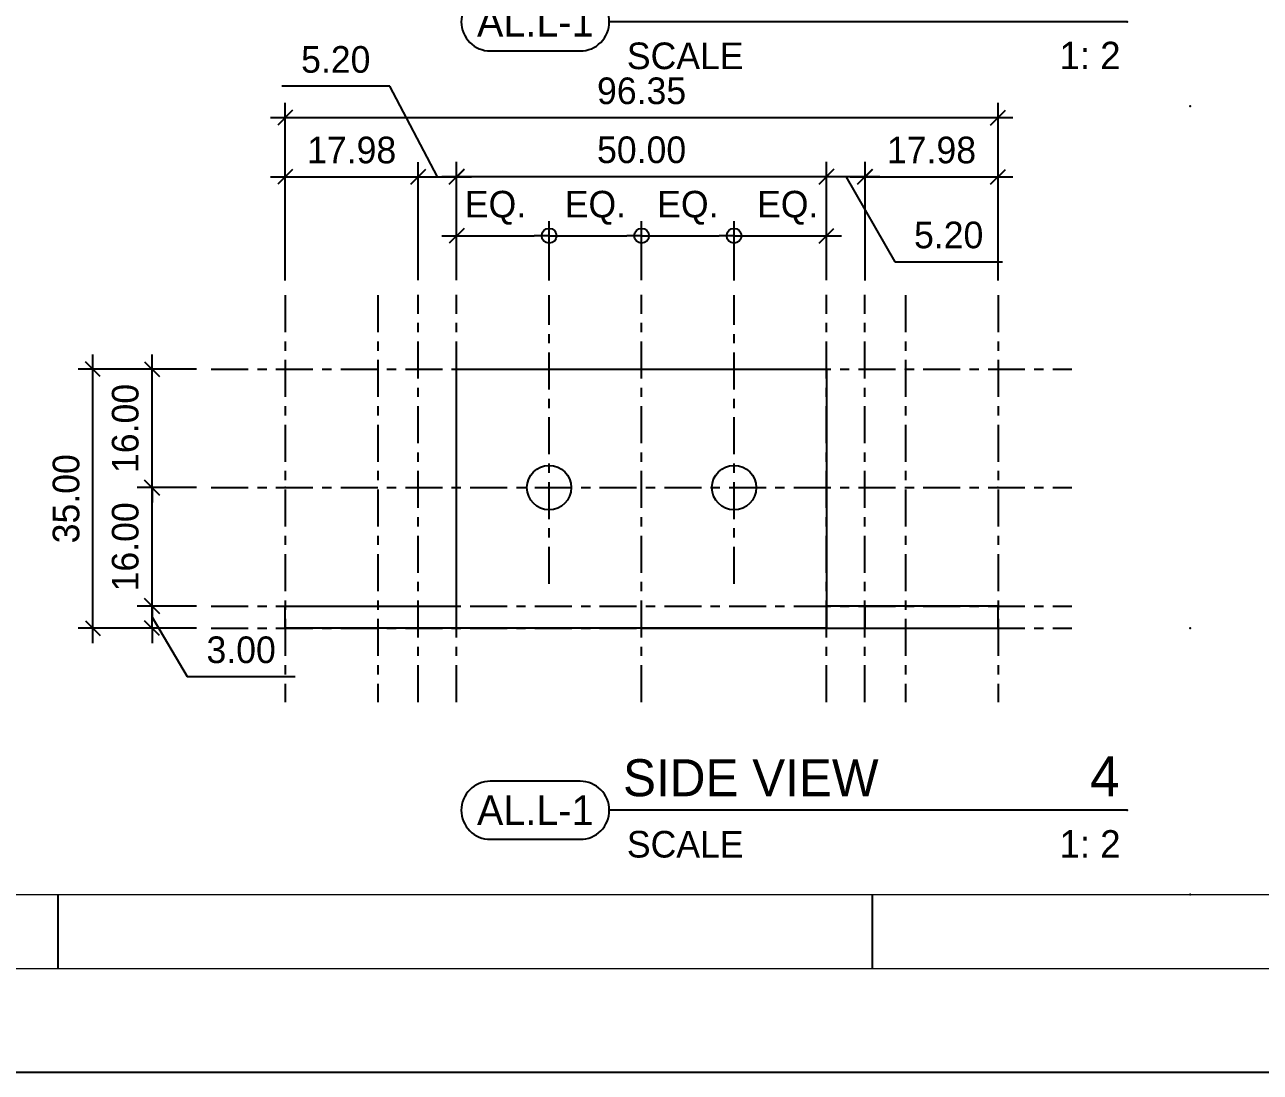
# Model space of a CAD drawing. Header units: millimetres. Extents: x -244126 to 368105, y -173968 to 259060.
# Drawn here: x 4089.4 to 4256.4, y 2857.8 to 2999.3 of the extents above; entities that cross this region are included whole.
import ezdxf
from ezdxf.enums import TextEntityAlignment as Align

# ---------------------------------------------------------------- set-up
doc = ezdxf.new("R2010")
doc.units = ezdxf.units.MM
doc.header["$MEASUREMENT"] = 0
for name, pattern in [('ACAD_ISO04W100', [30, 24, -3, 0, -3]), ('BORDER2', [22.225, 6.35, -3.175, 6.35, -3.175, 0, -3.175]), ('CENTER', [2, 1.25, -0.25, 0.25, -0.25]), ('TA_GL_000.00010', [0.000275, 0.0001, -2.5e-05, 2.5e-05, -2.5e-05, 0.0001]), ('TA_GL_005.00', [13.75, 5, -1.25, 1.25, -1.25, 5])]:
    doc.linetypes.add(name, pattern=pattern)
for name, color, linetype in [('000 - D I M', 6, 'Continuous'), ('000 - GRID', 8, 'CENTER'), ('000 - SYMBOL CON', 1, 'Continuous'), ('000 - T E X T', 4, 'Continuous'), ('000 - TITLEBLOCK', 4, 'Continuous'), ('000 - WIPEOUT', 250, 'Continuous'), ('001 - ASCESSORIES', 1, 'Continuous'), ('002 - STRUCTURAL STEEL', 4, 'Continuous')]:
    doc.layers.add(name, color=color, linetype=linetype)
doc.styles.add('Cetury Gothic', font='GOTHIC.TTF')
doc.styles.add('CORDIA', font='cordia.shx')
doc.styles.add('MtXpl_BrowalliaUPC', font='BrowalliaUPC.ttf')
doc.styles.add('TA', font='Cordia New.ttf', dxfattribs={"height": 4.5})
doc.dimstyles.new('DIM C-C', dxfattribs={"dimtxt": 0.18, "dimasz": 0.1, "dimexe": 0.1, "dimexo": 0.1, "dimgap": 0.09, "dimtad": 1, "dimtoh": 1, "dimzin": 0, "dimdsep": 46, "dimtxsty": 'CORDIA', "dimblk": 'ORIGIN', "dimcen": 0.1, "dimdle": 0.1, "dimclrd": 40, "dimclre": 140, "dimclrt": 3, "dimadec": 0, "dimazin": 0, "dimtfac": 1, "dimtix": 1, "dimtmove": 2, "dimatfit": 3, "dimfxl": 1, "dimtolj": 1, "dimtzin": 0, "dimarcsym": 0})
doc.dimstyles.new('DIM C-E', dxfattribs={"dimscale": 2, "dimtxt": 0.18, "dimasz": 0.1, "dimexe": 0.1, "dimexo": 0.1, "dimgap": 0.09, "dimtad": 1, "dimtoh": 1, "dimzin": 0, "dimdsep": 46, "dimtxsty": 'CORDIA', "dimblk1": 'ORIGIN', "dimblk2": 'OBLIQUE', "dimsah": 1, "dimcen": 0.1, "dimdle": 0.1, "dimclrd": 40, "dimclre": 140, "dimclrt": 3, "dimadec": 0, "dimazin": 0, "dimtfac": 1, "dimtix": 1, "dimtmove": 2, "dimatfit": 3, "dimfxl": 1, "dimtolj": 1, "dimtzin": 0, "dimarcsym": 0})
doc.dimstyles.new('DIM E-C', dxfattribs={"dimscale": 2, "dimtxt": 0.18, "dimasz": 0.1, "dimexe": 0.1, "dimexo": 0.1, "dimgap": 0.09, "dimtad": 1, "dimtoh": 1, "dimzin": 0, "dimdsep": 46, "dimtxsty": 'CORDIA', "dimblk1": 'OBLIQUE', "dimblk2": 'ORIGIN', "dimsah": 1, "dimcen": 0.1, "dimdle": 0.1, "dimclrd": 40, "dimclre": 140, "dimclrt": 3, "dimadec": 0, "dimazin": 0, "dimtfac": 1, "dimtix": 1, "dimtmove": 2, "dimatfit": 3, "dimfxl": 1, "dimtolj": 1, "dimtzin": 0, "dimarcsym": 0})
doc.dimstyles.new('DIM E-E', dxfattribs={"dimscale": 2, "dimtxt": 0.18, "dimasz": 0.1, "dimexe": 0.1, "dimexo": 0.1, "dimgap": 0.09, "dimtad": 1, "dimtoh": 1, "dimzin": 0, "dimdsep": 46, "dimtxsty": 'CORDIA', "dimblk": 'OBLIQUE', "dimcen": 0.1, "dimdle": 0.1, "dimclrd": 40, "dimclre": 140, "dimclrt": 3, "dimadec": 0, "dimazin": 0, "dimtfac": 1, "dimtix": 1, "dimtmove": 2, "dimatfit": 3, "dimfxl": 1, "dimtolj": 1, "dimtzin": 0, "dimarcsym": 0})

# ---------------------------------------------------------------- blocks, each defined once
blk = doc.blocks.new('A$Cfd196da9')
at = {"color": 0, "linetype": 'ByBlock', "const_width": 0.1}
blk.add_lwpolyline([(-143.5, -98), (96.5, -98), (96.5, 99), (-143.5, 99)], close=True, dxfattribs=at)
blk = doc.blocks.new('*U1670')
at = {"layer": '000 - T E X T', "color": 3}
for p, q in [((162.37, 14), (162.37, 24)), ((272.45, 14), (272.45, 24))]:
    blk.add_line(p, q, dxfattribs=at)
at = {"layer": '000 - T E X T', "color": 3, "const_width": 0.2}
blk.add_lwpolyline([(10, 24), (490, 24)], dxfattribs=at)
at = {"layer": '000 - TITLEBLOCK', "color": 250}
blk.add_lwpolyline([(0, 0), (594, 0), (594, 420), (0, 420)], close=True, dxfattribs=at)
at = {"layer": '000 - T E X T', "color": 3, "xscale": 2, "yscale": 2, "zscale": 2}
blk.add_blockref('A$Cfd196da9', (297, 210), dxfattribs=at)
at = {"color": 4, "style": 'TA'}
blk.add_attdef('PAPER_SIZE', text='', height=2.5, dxfattribs=at).set_placement((568.6, 9.97), align=Align.MIDDLE_RIGHT)
blk.add_attdef('SCALE_SIZE', text='', height=2.5, dxfattribs=at).set_placement((573.51, 10.03), align=Align.MIDDLE_LEFT)
at = {"layer": '000 - T E X T', "color": 250, "style": 'TA'}
for tag, height, p in [('SUPERLINK', 2, (17.26, 415.77)), ('NAMEFILE', 2, (17.26, 411.76)), ('SC', 40, (3.36, 375.21))]:
    blk.add_attdef(tag, text='', height=height, dxfattribs=at).set_placement(p, align=Align.MIDDLE_LEFT)
at = {"layer": '000 - T E X T', "color": 4, "style": 'TA'}
for tag, height, p in [('NAME_JOB_1', 2, (523.67, 338.25)), ('NAME_JOB_2', 2, (523.67, 333.89)), ('NAME_PROJECT_1', 3, (493.81, 318.97)), ('NAME_PROJECT_2', 3, (493.81, 311.57)), ('NAME_PROJECT_3', 3, (493.81, 304.17)), ('CODE_VALUE_1', 1.9, (521.15, 289.12)), ('CODE_VALUE_2', 1.9, (521.15, 283.12)), ('PART_NAME_VALUE_1', 1.9, (521.15, 275.87)), ('PART_NAME_VALUE_2', 1.9, (521.15, 269.87)), ('PART_NAME_VALUE_3', 1.9, (521.15, 263.87)), ('MATTERIAL_VALUE_1', 3.6, (521.96, 256.9)), ('SPEC_VALUE', 3.6, (521.96, 248.68)), ('THICKNESS_VALUE', 3.6, (521.96, 240.53)), ('COATING_VALUE_1', 3.6, (521.96, 232.5)), ('COATING_VALUE_2', 3.6, (521.96, 224.47)), ('NAME_TITLE_1', 2.4, (494.51, 77.62)), ('NAME_TITLE_2', 2.4, (494.51, 70.96)), ('NAME_TITLE_3', 2.4, (494.51, 64.3)), ('DRAWING_NO1', 2.4, (494.61, 32.92)), ('DRAWING_NO2', 2.4, (494.61, 24.91))]:
    blk.add_attdef(tag, text='', height=height, dxfattribs=at).set_placement(p, align=Align.MIDDLE_LEFT)
for tag, p in [('NAME_DAFT', (553.41, 136.22)), ('NAME_CHECKED', (553.41, 122.6)), ('NAME_DESIGNER', (553.41, 109.21)), ('NAME_DESIGN_MGR', (553.41, 95.12))]:
    blk.add_attdef(tag, text='', height=3.6, dxfattribs=at).set_placement(p, align=Align.MIDDLE_CENTER)
for tag, p, height in [('REV', (553.53, 50.25), 3.75), ('NAME_REMARK', (55.29, 17.3), 4)]:
    blk.add_attdef(tag, p, '', height=height, dxfattribs=at)
at = {"layer": '000 - T E X T', "color": 4, "style": 'Cetury Gothic'}
for tag, p in [('SHEET_NO.', (561.58, 34)), ('TOTAL_SHEET_NO.', (560.97, 17.64))]:
    blk.add_attdef(tag, text='', height=3.6, dxfattribs=at).set_placement(p, align=Align.CENTER)
blk = doc.blocks.new('*U109')
at = {"color": 3}
blk.add_point((0, -96.35), dxfattribs=at)
at = {"layer": '000 - GRID', "color": 0, "linetype": 'ByBlock'}
blk.add_line((0, 10), (0, -106.35), dxfattribs=at)
at = {"layer": '000 - GRID', "color": 0}
blk.add_point((0, 0), dxfattribs=at)
at = {"style": 'TA', "flags": 1}
blk.add_attdef('LOCATION', (6, 6), '', height=4.5, dxfattribs=at)
blk = doc.blocks.new('_Oblique')
at = {"color": 0, "linetype": 'ByBlock', "lineweight": -2}
blk.add_line((-0.5, -0.5), (0.5, 0.5), dxfattribs=at)
blk = doc.blocks.new('*D2831')
at = {"layer": '000 - D I M', "color": 40, "lineweight": -2, "transparency": 16777216}
blk.add_line((4098.58, 2915.78), (4098.58, 2954.78), dxfattribs=at)
at = {"layer": '000 - D I M', "color": 140, "linetype": 'ACAD_ISO04W100', "lineweight": -2, "transparency": 16777216}
for p, q in [((4112.58, 2952.78), (4096.58, 2952.78)), ((4112.58, 2917.78), (4096.58, 2917.78))]:
    blk.add_line(p, q, dxfattribs=at)
at = {"layer": 'Defpoints', "color": 0, "transparency": 16777216}
for p in [(4098.58, 2952.78), (4114.58, 2952.78), (4114.58, 2917.78)]:
    blk.add_point(p, dxfattribs=at)
at = {"layer": '000 - D I M', "color": 40, "lineweight": -2, "transparency": 16777216, "xscale": 2, "yscale": 2, "zscale": 2}
for p, rotation in [((4098.58, 2952.78), 90), ((4098.58, 2917.78), 270)]:
    blk.add_blockref('_Oblique', p, dxfattribs=dict(at, rotation=rotation))
at = {"layer": '000 - D I M', "color": 3, "transparency": 16777216, "insert": (4094.98, 2935.28), "char_height": 3.6, "attachment_point": 5, "rotation": 90, "style": 'CORDIA'}
blk.add_mtext('\\A1;35.00', dxfattribs=at)
blk = doc.blocks.new('*U132')
at = {"color": 0}
blk.add_wipeout([(0, 17.98), (3, 17.98), (3, 0), (0, 0)], dxfattribs=at).dxf.layer = '000 - WIPEOUT'
at = {"layer": '002 - STRUCTURAL STEEL', "color": 0, "linetype": 'ByBlock'}
blk.add_lwpolyline([(0, 17.98), (3, 17.98), (3, 0), (0, 0)], close=True, dxfattribs=at)
blk = doc.blocks.new('*U133')
at = {"color": 0}
blk.add_wipeout([(0, 30.2), (3, 30.2), (3, 0), (0, 0)], dxfattribs=at).dxf.layer = '000 - WIPEOUT'
at = {"layer": '002 - STRUCTURAL STEEL', "color": 0, "linetype": 'ByBlock'}
blk.add_lwpolyline([(0, 30.2), (3, 30.2), (3, 0), (0, 0)], close=True, dxfattribs=at)
blk = doc.blocks.new('*U134')
at = {"color": 0}
blk.add_wipeout([(0, 17.98), (3, 17.98), (3, 0), (0, 0)], dxfattribs=at).dxf.layer = '000 - WIPEOUT'
at = {"layer": '002 - STRUCTURAL STEEL', "color": 0, "linetype": 'ByBlock'}
blk.add_lwpolyline([(0, 17.98), (3, 17.98), (3, 0), (0, 0)], close=True, dxfattribs=at)
blk = doc.blocks.new('*U135')
at = {"color": 0}
blk.add_wipeout([(0, 30.2), (3, 30.2), (3, 0), (0, 0)], dxfattribs=at).dxf.layer = '000 - WIPEOUT'
at = {"layer": '002 - STRUCTURAL STEEL', "color": 0, "linetype": 'ByBlock'}
blk.add_lwpolyline([(0, 30.2), (3, 30.2), (3, 0), (0, 0)], close=True, dxfattribs=at)
blk = doc.blocks.new('*D2832')
at = {"layer": '000 - D I M', "color": 40, "lineweight": -2, "transparency": 16777216}
for p, q in [((4106.58, 2920.78), (4106.58, 2922.78)), ((4106.58, 2917.78), (4106.58, 2920.78)), ((4106.58, 2917.78), (4106.58, 2920.78)), ((4106.58, 2919.28), (4111.34, 2911.25)), ((4106.58, 2917.78), (4106.58, 2915.78)), ((4111.34, 2911.25), (4125.91, 2911.25))]:
    blk.add_line(p, q, dxfattribs=at)
at = {"layer": '000 - D I M', "color": 140, "linetype": 'ACAD_ISO04W100', "lineweight": -2, "transparency": 16777216}
for p, q in [((4112.58, 2920.78), (4104.58, 2920.78)), ((4112.58, 2917.78), (4104.58, 2917.78))]:
    blk.add_line(p, q, dxfattribs=at)
at = {"layer": 'Defpoints', "color": 0, "transparency": 16777216}
for p in [(4106.58, 2920.78), (4114.58, 2920.78), (4114.58, 2917.78)]:
    blk.add_point(p, dxfattribs=at)
at = {"layer": '000 - D I M', "color": 40, "lineweight": -2, "transparency": 16777216, "xscale": 2, "yscale": 2, "zscale": 2}
for p, rotation in [((4106.58, 2920.78), 270), ((4106.58, 2917.78), 90)]:
    blk.add_blockref('_Oblique', p, dxfattribs=dict(at, rotation=rotation))
at = {"layer": '000 - D I M', "color": 3, "transparency": 16777216, "insert": (4118.63, 2914.85), "char_height": 3.6, "attachment_point": 5, "style": 'CORDIA'}
blk.add_mtext('\\A1;3.00', dxfattribs=at)
blk = doc.blocks.new('*D2833')
at = {"layer": '000 - D I M', "color": 40, "lineweight": -2, "transparency": 16777216}
for p, q in [((4106.58, 2936.78), (4106.58, 2938.78)), ((4106.58, 2920.78), (4106.58, 2936.78)), ((4106.58, 2920.78), (4106.58, 2918.78))]:
    blk.add_line(p, q, dxfattribs=at)
at = {"layer": '000 - D I M', "color": 140, "linetype": 'ACAD_ISO04W100', "lineweight": -2, "transparency": 16777216}
for p, q in [((4112.58, 2936.78), (4104.58, 2936.78)), ((4112.58, 2920.78), (4104.58, 2920.78))]:
    blk.add_line(p, q, dxfattribs=at)
at = {"layer": 'Defpoints', "color": 0, "transparency": 16777216}
for p in [(4106.58, 2936.78), (4114.58, 2936.78), (4114.58, 2920.78)]:
    blk.add_point(p, dxfattribs=at)
at = {"layer": '000 - D I M', "color": 40, "lineweight": -2, "transparency": 16777216, "xscale": 2, "yscale": 2, "zscale": 2}
for p, rotation in [((4106.58, 2936.78), 270), ((4106.58, 2920.78), 90)]:
    blk.add_blockref('_Oblique', p, dxfattribs=dict(at, rotation=rotation))
at = {"layer": '000 - D I M', "color": 3, "transparency": 16777216, "insert": (4102.98, 2928.78), "char_height": 3.6, "attachment_point": 5, "rotation": 90, "style": 'CORDIA'}
blk.add_mtext('\\A1;16.00', dxfattribs=at)
blk = doc.blocks.new('*D2834')
at = {"layer": '000 - D I M', "color": 40, "lineweight": -2, "transparency": 16777216}
for p, q in [((4106.58, 2952.78), (4106.58, 2954.78)), ((4106.58, 2936.78), (4106.58, 2952.78)), ((4106.58, 2936.78), (4106.58, 2934.78))]:
    blk.add_line(p, q, dxfattribs=at)
at = {"layer": '000 - D I M', "color": 140, "linetype": 'ACAD_ISO04W100', "lineweight": -2, "transparency": 16777216}
for p, q in [((4112.58, 2952.78), (4104.58, 2952.78)), ((4112.58, 2936.78), (4104.58, 2936.78))]:
    blk.add_line(p, q, dxfattribs=at)
at = {"layer": 'Defpoints', "color": 0, "transparency": 16777216}
for p in [(4106.58, 2952.78), (4114.58, 2952.78), (4114.58, 2936.78)]:
    blk.add_point(p, dxfattribs=at)
at = {"layer": '000 - D I M', "color": 40, "lineweight": -2, "transparency": 16777216, "xscale": 2, "yscale": 2, "zscale": 2}
for p, rotation in [((4106.58, 2952.78), 270), ((4106.58, 2936.78), 90)]:
    blk.add_blockref('_Oblique', p, dxfattribs=dict(at, rotation=rotation))
at = {"layer": '000 - D I M', "color": 3, "transparency": 16777216, "insert": (4102.98, 2944.78), "char_height": 3.6, "attachment_point": 5, "rotation": 90, "style": 'CORDIA'}
blk.add_mtext('\\A1;16.00', dxfattribs=at)
blk = doc.blocks.new('*U118')
at = {"color": 0}
blk.add_wipeout([(0, 50), (35, 50), (35, 0), (0, 0)], dxfattribs=at).dxf.layer = '000 - WIPEOUT'
at = {"layer": '002 - STRUCTURAL STEEL', "color": 0, "linetype": 'ByBlock'}
blk.add_lwpolyline([(0, 50), (35, 50), (35, 0), (0, 0)], close=True, dxfattribs=at)
blk = doc.blocks.new('*U114')
at = {"color": 3}
blk.add_point((0, -19), dxfattribs=at)
at = {"layer": '000 - GRID', "color": 0, "linetype": 'ByBlock'}
blk.add_line((0, 10), (0, -29), dxfattribs=at)
at = {"layer": '000 - GRID', "color": 0}
blk.add_point((0, 0), dxfattribs=at)
at = {"style": 'TA', "flags": 1}
blk.add_attdef('LOCATION', (6, 6), '', height=4.5, dxfattribs=at)
blk = doc.blocks.new('_Origin')
at = {"color": 0, "linetype": 'ByBlock', "lineweight": -2}
blk.add_line((0, 0), (-1, 0), dxfattribs=at)
blk.add_circle((0, 0), 0.5, dxfattribs=at)
blk = doc.blocks.new('*D2802')
at = {"layer": '000 - D I M', "color": 140, "linetype": 'ACAD_ISO04W100', "lineweight": -2, "transparency": 16777216}
for p, q in [((4147.76, 2964.81), (4147.76, 2972.81)), ((4160.26, 2964.78), (4160.26, 2972.81))]:
    blk.add_line(p, q, dxfattribs=at)
at = {"layer": '000 - D I M', "color": 40, "lineweight": -2, "transparency": 16777216}
blk.add_line((4145.76, 2970.81), (4158.26, 2970.81), dxfattribs=at)
at = {"layer": 'Defpoints', "color": 0, "transparency": 16777216}
for p in [(4160.26, 2970.81), (4147.76, 2962.81), (4160.26, 2962.78)]:
    blk.add_point(p, dxfattribs=at)
at = {"layer": '000 - D I M', "color": 40, "lineweight": -2, "transparency": 16777216, "xscale": 2, "yscale": 2, "zscale": 2, "rotation": 180}
blk.add_blockref('_Oblique', (4147.76, 2970.81), dxfattribs=at)
at = {"layer": '000 - D I M', "color": 40, "lineweight": -2, "transparency": 16777216, "xscale": 2, "yscale": 2, "zscale": 2}
blk.add_blockref('_Origin', (4160.26, 2970.81), dxfattribs=at)
at = {"layer": '000 - D I M', "color": 3, "transparency": 16777216, "insert": (4153.01, 2974.59), "char_height": 3.6, "attachment_point": 5, "style": 'CORDIA'}
blk.add_mtext('\\A1;EQ.', dxfattribs=at)
blk = doc.blocks.new('*D2803')
at = {"layer": '000 - D I M', "color": 140, "linetype": 'ACAD_ISO04W100', "lineweight": -2, "transparency": 16777216}
for p, q in [((4160.26, 2964.78), (4160.26, 2972.81)), ((4172.76, 2964.81), (4172.76, 2972.81))]:
    blk.add_line(p, q, dxfattribs=at)
at = {"layer": '000 - D I M', "color": 40, "lineweight": -2, "transparency": 16777216}
blk.add_line((4162.26, 2970.81), (4170.76, 2970.81), dxfattribs=at)
at = {"layer": 'Defpoints', "color": 0, "transparency": 16777216}
for p in [(4172.76, 2970.81), (4160.26, 2962.78), (4172.76, 2962.81)]:
    blk.add_point(p, dxfattribs=at)
at = {"layer": '000 - D I M', "color": 40, "lineweight": -2, "transparency": 16777216, "xscale": 2, "yscale": 2, "zscale": 2, "rotation": 180}
blk.add_blockref('_Origin', (4160.26, 2970.81), dxfattribs=at)
at = {"layer": '000 - D I M', "color": 40, "lineweight": -2, "transparency": 16777216, "xscale": 2, "yscale": 2, "zscale": 2}
blk.add_blockref('_Origin', (4172.76, 2970.81), dxfattribs=at)
at = {"layer": '000 - D I M', "color": 3, "transparency": 16777216, "insert": (4166.51, 2974.59), "char_height": 3.6, "attachment_point": 5, "style": 'CORDIA'}
blk.add_mtext('\\A1;EQ.', dxfattribs=at)
blk = doc.blocks.new('*D2804')
at = {"layer": '000 - D I M', "color": 140, "linetype": 'ACAD_ISO04W100', "lineweight": -2, "transparency": 16777216}
for p, q in [((4172.76, 2964.81), (4172.76, 2972.81)), ((4185.26, 2964.78), (4185.26, 2972.81))]:
    blk.add_line(p, q, dxfattribs=at)
at = {"layer": '000 - D I M', "color": 40, "lineweight": -2, "transparency": 16777216}
blk.add_line((4174.76, 2970.81), (4183.26, 2970.81), dxfattribs=at)
at = {"layer": 'Defpoints', "color": 0, "transparency": 16777216}
for p in [(4185.26, 2970.81), (4172.76, 2962.81), (4185.26, 2962.78)]:
    blk.add_point(p, dxfattribs=at)
at = {"layer": '000 - D I M', "color": 40, "lineweight": -2, "transparency": 16777216, "xscale": 2, "yscale": 2, "zscale": 2, "rotation": 180}
blk.add_blockref('_Origin', (4172.76, 2970.81), dxfattribs=at)
at = {"layer": '000 - D I M', "color": 40, "lineweight": -2, "transparency": 16777216, "xscale": 2, "yscale": 2, "zscale": 2}
blk.add_blockref('_Origin', (4185.26, 2970.81), dxfattribs=at)
at = {"layer": '000 - D I M', "color": 3, "transparency": 16777216, "insert": (4179.01, 2974.59), "char_height": 3.6, "attachment_point": 5, "style": 'CORDIA'}
blk.add_mtext('\\A1;EQ.', dxfattribs=at)
blk = doc.blocks.new('*D2805')
at = {"layer": '000 - D I M', "color": 140, "linetype": 'ACAD_ISO04W100', "lineweight": -2, "transparency": 16777216}
for p, q in [((4185.26, 2964.78), (4185.26, 2972.81)), ((4197.76, 2964.81), (4197.76, 2972.81))]:
    blk.add_line(p, q, dxfattribs=at)
at = {"layer": '000 - D I M', "color": 40, "lineweight": -2, "transparency": 16777216}
blk.add_line((4187.26, 2970.81), (4199.76, 2970.81), dxfattribs=at)
at = {"layer": 'Defpoints', "color": 0, "transparency": 16777216}
for p in [(4197.76, 2970.81), (4185.26, 2962.78), (4197.76, 2962.81)]:
    blk.add_point(p, dxfattribs=at)
at = {"layer": '000 - D I M', "color": 40, "lineweight": -2, "transparency": 16777216, "xscale": 2, "yscale": 2, "zscale": 2, "rotation": 180}
blk.add_blockref('_Origin', (4185.26, 2970.81), dxfattribs=at)
at = {"layer": '000 - D I M', "color": 40, "lineweight": -2, "transparency": 16777216, "xscale": 2, "yscale": 2, "zscale": 2}
blk.add_blockref('_Oblique', (4197.76, 2970.81), dxfattribs=at)
at = {"layer": '000 - D I M', "color": 3, "transparency": 16777216, "insert": (4192.51, 2974.59), "char_height": 3.6, "attachment_point": 5, "style": 'CORDIA'}
blk.add_mtext('\\A1;EQ.', dxfattribs=at)
blk = doc.blocks.new('*U110')
at = {"color": 3}
blk.add_point((0, -35.03), dxfattribs=at)
at = {"layer": '000 - GRID', "color": 0, "linetype": 'ByBlock'}
blk.add_line((0, 10), (0, -45.03), dxfattribs=at)
at = {"layer": '000 - GRID', "color": 0}
blk.add_point((0, 0), dxfattribs=at)
at = {"style": 'TA', "flags": 1}
blk.add_attdef('LOCATION', (6, 6), '', height=4.5, dxfattribs=at)
blk = doc.blocks.new('*D2807')
at = {"layer": '000 - D I M', "color": 140, "linetype": 'ACAD_ISO04W100', "lineweight": -2, "transparency": 16777216}
for p, q in [((4147.76, 2964.81), (4147.76, 2980.81)), ((4197.76, 2964.81), (4197.76, 2980.81))]:
    blk.add_line(p, q, dxfattribs=at)
at = {"layer": '000 - D I M', "color": 40, "lineweight": -2, "transparency": 16777216}
blk.add_line((4145.76, 2978.81), (4199.76, 2978.81), dxfattribs=at)
at = {"layer": 'Defpoints', "color": 0, "transparency": 16777216}
for p in [(4197.76, 2978.81), (4147.76, 2962.81), (4197.76, 2962.81)]:
    blk.add_point(p, dxfattribs=at)
at = {"layer": '000 - D I M', "color": 40, "lineweight": -2, "transparency": 16777216, "xscale": 2, "yscale": 2, "zscale": 2, "rotation": 180}
blk.add_blockref('_Oblique', (4147.76, 2978.81), dxfattribs=at)
at = {"layer": '000 - D I M', "color": 40, "lineweight": -2, "transparency": 16777216, "xscale": 2, "yscale": 2, "zscale": 2}
blk.add_blockref('_Oblique', (4197.76, 2978.81), dxfattribs=at)
at = {"layer": '000 - D I M', "color": 3, "transparency": 16777216, "insert": (4172.76, 2982.41), "char_height": 3.6, "attachment_point": 5, "style": 'CORDIA'}
blk.add_mtext('\\A1;50.00', dxfattribs=at)
blk = doc.blocks.new('*U116')
at = {"color": 3}
blk.add_point((0, -35), dxfattribs=at)
at = {"layer": '000 - GRID', "color": 0, "linetype": 'ByBlock'}
blk.add_line((0, 10), (0, -45), dxfattribs=at)
at = {"layer": '000 - GRID', "color": 0}
blk.add_point((0, 0), dxfattribs=at)
at = {"style": 'TA', "flags": 1}
blk.add_attdef('LOCATION', (6, 6), '', height=4.5, dxfattribs=at)
blk = doc.blocks.new('*D2799')
at = {"layer": '000 - D I M', "color": 140, "linetype": 'ACAD_ISO04W100', "lineweight": -2, "transparency": 16777216}
for p, q in [((4124.58, 2964.78), (4124.58, 2980.78)), ((4142.57, 2964.81), (4142.57, 2980.78))]:
    blk.add_line(p, q, dxfattribs=at)
at = {"layer": '000 - D I M', "color": 40, "lineweight": -2, "transparency": 16777216}
blk.add_line((4122.58, 2978.78), (4144.57, 2978.78), dxfattribs=at)
at = {"layer": 'Defpoints', "color": 0, "transparency": 16777216}
for p in [(4142.57, 2978.78), (4124.58, 2962.78), (4142.57, 2962.81)]:
    blk.add_point(p, dxfattribs=at)
at = {"layer": '000 - D I M', "color": 40, "lineweight": -2, "transparency": 16777216, "xscale": 2, "yscale": 2, "zscale": 2, "rotation": 180}
blk.add_blockref('_Oblique', (4124.58, 2978.78), dxfattribs=at)
at = {"layer": '000 - D I M', "color": 40, "lineweight": -2, "transparency": 16777216, "xscale": 2, "yscale": 2, "zscale": 2}
blk.add_blockref('_Oblique', (4142.57, 2978.78), dxfattribs=at)
at = {"layer": '000 - D I M', "color": 3, "transparency": 16777216, "insert": (4133.57, 2982.38), "char_height": 3.6, "attachment_point": 5, "style": 'CORDIA'}
blk.add_mtext('\\A1;17.98', dxfattribs=at)
blk = doc.blocks.new('*D2800')
at = {"layer": '000 - D I M', "color": 140, "linetype": 'ACAD_ISO04W100', "lineweight": -2, "transparency": 16777216}
for p, q in [((4202.96, 2964.78), (4202.96, 2980.78)), ((4220.94, 2964.78), (4220.94, 2980.78))]:
    blk.add_line(p, q, dxfattribs=at)
at = {"layer": '000 - D I M', "color": 40, "lineweight": -2, "transparency": 16777216}
blk.add_line((4200.96, 2978.78), (4222.94, 2978.78), dxfattribs=at)
at = {"layer": 'Defpoints', "color": 0, "transparency": 16777216}
for p in [(4220.94, 2978.78), (4202.96, 2962.78), (4220.94, 2962.78)]:
    blk.add_point(p, dxfattribs=at)
at = {"layer": '000 - D I M', "color": 40, "lineweight": -2, "transparency": 16777216, "xscale": 2, "yscale": 2, "zscale": 2, "rotation": 180}
blk.add_blockref('_Oblique', (4202.96, 2978.78), dxfattribs=at)
at = {"layer": '000 - D I M', "color": 40, "lineweight": -2, "transparency": 16777216, "xscale": 2, "yscale": 2, "zscale": 2}
blk.add_blockref('_Oblique', (4220.94, 2978.78), dxfattribs=at)
at = {"layer": '000 - D I M', "color": 3, "transparency": 16777216, "insert": (4211.95, 2982.38), "char_height": 3.6, "attachment_point": 5, "style": 'CORDIA'}
blk.add_mtext('\\A1;17.98', dxfattribs=at)
blk = doc.blocks.new('*D2801')
at = {"layer": '000 - D I M', "color": 140, "linetype": 'ACAD_ISO04W100', "lineweight": -2, "transparency": 16777216}
for p, q in [((4124.58, 2964.78), (4124.58, 2988.78)), ((4220.94, 2964.78), (4220.94, 2988.78))]:
    blk.add_line(p, q, dxfattribs=at)
at = {"layer": '000 - D I M', "color": 40, "lineweight": -2, "transparency": 16777216}
blk.add_line((4122.58, 2986.78), (4222.94, 2986.78), dxfattribs=at)
at = {"layer": 'Defpoints', "color": 0, "transparency": 16777216}
for p in [(4220.94, 2986.78), (4124.58, 2962.78), (4220.94, 2962.78)]:
    blk.add_point(p, dxfattribs=at)
at = {"layer": '000 - D I M', "color": 40, "lineweight": -2, "transparency": 16777216, "xscale": 2, "yscale": 2, "zscale": 2, "rotation": 180}
blk.add_blockref('_Oblique', (4124.58, 2986.78), dxfattribs=at)
at = {"layer": '000 - D I M', "color": 40, "lineweight": -2, "transparency": 16777216, "xscale": 2, "yscale": 2, "zscale": 2}
blk.add_blockref('_Oblique', (4220.94, 2986.78), dxfattribs=at)
at = {"layer": '000 - D I M', "color": 3, "transparency": 16777216, "insert": (4172.76, 2990.38), "char_height": 3.6, "attachment_point": 5, "style": 'CORDIA'}
blk.add_mtext('\\A1;96.35', dxfattribs=at)
blk = doc.blocks.new('*D2760')
at = {"layer": '000 - D I M', "color": 40, "lineweight": -2, "transparency": 16777216}
for p, q in [((4138.71, 2991.02), (4124.14, 2991.02)), ((4145.16, 2978.78), (4138.71, 2991.02)), ((4140.57, 2978.78), (4149.76, 2978.78))]:
    blk.add_line(p, q, dxfattribs=at)
at = {"layer": '000 - D I M', "color": 140, "linetype": 'ACAD_ISO04W100', "lineweight": -2, "transparency": 16777216}
for p, q in [((4142.57, 2964.81), (4142.57, 2980.78)), ((4147.76, 2964.81), (4147.76, 2980.78))]:
    blk.add_line(p, q, dxfattribs=at)
at = {"layer": 'Defpoints', "color": 0, "transparency": 16777216}
for p in [(4147.76, 2978.78), (4142.57, 2962.81), (4147.76, 2962.81)]:
    blk.add_point(p, dxfattribs=at)
at = {"layer": '000 - D I M', "color": 40, "lineweight": -2, "transparency": 16777216, "xscale": 2, "yscale": 2, "zscale": 2, "rotation": 180}
blk.add_blockref('_Oblique', (4142.57, 2978.78), dxfattribs=at)
at = {"layer": '000 - D I M', "color": 40, "lineweight": -2, "transparency": 16777216, "xscale": 2, "yscale": 2, "zscale": 2}
blk.add_blockref('_Oblique', (4147.76, 2978.78), dxfattribs=at)
at = {"layer": '000 - D I M', "color": 3, "transparency": 16777216, "insert": (4131.42, 2994.62), "char_height": 3.6, "attachment_point": 5, "style": 'CORDIA'}
blk.add_mtext('\\A1;5.20', dxfattribs=at)
blk = doc.blocks.new('*D156')
at = {"layer": '000 - D I M', "color": 140, "linetype": 'ACAD_ISO04W100', "lineweight": -2, "transparency": 16777216}
for p, q in [((4197.76, 2964.81), (4197.76, 2980.81)), ((4202.96, 2964.81), (4202.96, 2980.81))]:
    blk.add_line(p, q, dxfattribs=at)
at = {"layer": '000 - D I M', "color": 40, "lineweight": -2, "transparency": 16777216}
for p, q in [((4195.76, 2978.81), (4204.96, 2978.81)), ((4200.36, 2978.81), (4206.99, 2967.3)), ((4206.99, 2967.3), (4221.56, 2967.3))]:
    blk.add_line(p, q, dxfattribs=at)
at = {"layer": 'Defpoints', "color": 0, "transparency": 16777216}
for p in [(4202.96, 2978.81), (4197.76, 2962.81), (4202.96, 2962.81)]:
    blk.add_point(p, dxfattribs=at)
at = {"layer": '000 - D I M', "color": 40, "lineweight": -2, "transparency": 16777216, "xscale": 2, "yscale": 2, "zscale": 2, "rotation": 180}
blk.add_blockref('_Oblique', (4197.76, 2978.81), dxfattribs=at)
at = {"layer": '000 - D I M', "color": 40, "lineweight": -2, "transparency": 16777216, "xscale": 2, "yscale": 2, "zscale": 2}
blk.add_blockref('_Oblique', (4202.96, 2978.81), dxfattribs=at)
at = {"layer": '000 - D I M', "color": 3, "transparency": 16777216, "insert": (4214.27, 2970.9), "char_height": 3.6, "attachment_point": 5, "style": 'CORDIA'}
blk.add_mtext('\\A1;5.20', dxfattribs=at)
blk = doc.blocks.new('*U863')
at = {"color": 4}
blk.add_line((-4.258, 5.701), (-39.258, 5.701), dxfattribs=at)
at = {"linetype": 'TA_GL_000.00010'}
blk.add_point((0, 18), dxfattribs=at)
for p in [(-4.258, 5.701), (0, 0)]:
    blk.add_point(p)
at = {"layer": '000 - SYMBOL CON', "color": 0, "linetype": 'ByBlock'}
blk.add_lwpolyline([(-47.299, 7.66, 0.414214), (-49.258, 5.701, 0.414214), (-47.299, 3.741), (-41.218, 3.741, 0.414214), (-39.258, 5.701, 0.414214), (-41.218, 7.66)], format="xyb", close=True, dxfattribs=at)
at = {"color": 4, "linetype": 'BORDER2', "style": 'Cetury Gothic'}
blk.add_text('SCALE', height=1.8, dxfattribs=at).set_placement((-38.07, 2.508))
at = {"color": 0, "style": 'TA'}
for tag, p in [('HEADING2', (-38.329, 10.65)), ('HEADING', (-38.329, 6.65))]:
    blk.add_attdef(tag, p, '', height=2.5, dxfattribs=at)
for tag, height, p in [('LO', 2.7, (-4.758, 6.65)), ('SC', 1.85, (-4.7, 2.508))]:
    blk.add_attdef(tag, text='', height=height, dxfattribs=at).set_placement(p, align=Align.RIGHT)
at = {"layer": '000 - T E X T', "color": 0, "style": 'MtXpl_BrowalliaUPC'}
blk.add_attdef('NO.CODE', text='', height=2, dxfattribs=at).set_placement((-44.258, 5.701), align=Align.MIDDLE_CENTER)

msp = doc.modelspace()

# ---------------------------------------------------------------- block references
msp.add_blockref('*U1670', (3931.51166, 2857.78308))
at = {"layer": '000 - T E X T', "xscale": 2, "yscale": 2, "zscale": 2}
msp.add_blockref('*U863', (4246.90597, 2988.31301), dxfattribs=at).add_auto_attribs({'NO.CODE': 'AL.L-1', 'HEADING': 'SIDE VIEW', 'LO': '1', 'SC': '1: 2'})

# ---------------------------------------------------------------- dimensions: what is measured, and where the dimension line sits
at = {"layer": '000 - D I M'}
for base, p1, p2, picture, middle, dimtype in [((4147.76116, 2978.78308), (4142.565, 2962.81454), (4147.76116, 2962.81454), '*D2760', (4136.90692, 2991.01783), 160), ((4202.95731, 2978.81454), (4197.76116, 2962.81454), (4202.95731, 2962.81454), '*D156', (4208.7865, 2967.29896), 128)]:
    dim = msp.add_linear_dim(base=base, p1=p1, p2=p2, dimstyle='DIM E-E', override={"dimscale": 20, "dimtmove": 1}, dxfattribs=at)
    dim.commit()
    dim.dimension.update_dxf_attribs({"geometry": picture, "text_midpoint": middle, "dimtype": dimtype})
for base, p1, p2, picture, middle in [((4220.93743, 2986.78308), (4124.58488, 2962.78308), (4220.93743, 2962.78308), '*D2801', (4172.76116, 2990.38308)), ((4142.565, 2978.78308), (4124.58488, 2962.78308), (4142.565, 2962.81454), '*D2799', (4133.57494, 2982.38308)), ((4197.76116, 2978.81454), (4147.76116, 2962.81454), (4197.76116, 2962.81454), '*D2807', (4172.76116, 2982.41454)), ((4220.93743, 2978.78308), (4202.95731, 2962.78308), (4220.93743, 2962.78308), '*D2800', (4211.94737, 2982.38308))]:
    dim = msp.add_linear_dim(base=base, p1=p1, p2=p2, dimstyle='DIM E-E', override={"dimscale": 20}, dxfattribs=at)
    dim.commit()
    dim.dimension.update_dxf_attribs({"geometry": picture, "text_midpoint": middle})
for base, p1, p2, dimstyle, picture, middle in [((4160.26116, 2970.81454), (4147.76116, 2962.81454), (4160.26116, 2962.78308), 'DIM E-C', '*D2802', (4153.01116, 2974.58597)), ((4172.76116, 2970.81454), (4160.26116, 2962.78308), (4172.76116, 2962.81454), 'DIM C-C', '*D2803', (4166.51116, 2974.58597)), ((4185.26116, 2970.81454), (4172.76116, 2962.81454), (4185.26116, 2962.78308), 'DIM C-C', '*D2804', (4179.01116, 2974.58597)), ((4197.76116, 2970.81454), (4185.26116, 2962.78308), (4197.76116, 2962.81454), 'DIM C-E', '*D2805', (4192.51116, 2974.58597))]:
    dim = msp.add_linear_dim(base=base, p1=p1, p2=p2, angle=180, text='EQ.', dimstyle=dimstyle, override={"dimscale": 20}, dxfattribs=at)
    dim.commit()
    dim.dimension.update_dxf_attribs({"geometry": picture, "text_midpoint": middle})
for base, p1, p2, picture, middle in [((4098.58488, 2952.78308), (4114.58488, 2917.78308), (4114.58488, 2952.78308), '*D2831', (4094.98488, 2935.28308)), ((4106.58488, 2952.78308), (4114.58488, 2936.78308), (4114.58488, 2952.78308), '*D2834', (4102.98488, 2944.78308)), ((4106.58488, 2936.78308), (4114.58488, 2920.78308), (4114.58488, 2936.78308), '*D2833', (4102.98488, 2928.78308))]:
    dim = msp.add_linear_dim(base=base, p1=p1, p2=p2, angle=90, dimstyle='DIM E-E', override={"dimscale": 20}, dxfattribs=at)
    dim.commit()
    dim.dimension.update_dxf_attribs({"geometry": picture, "text_midpoint": middle})

# ---------------------------------------------------------------- next in the draw order: block references
at = {"layer": '001 - ASCESSORIES', "color": 1, "rotation": 90}
msp.add_blockref('*U132', (4142.565, 2917.78308), dxfattribs=at)
at = {"layer": '001 - ASCESSORIES', "color": 1, "xscale": -1, "rotation": 270}
msp.add_blockref('*U134', (4202.95731, 2917.78308), dxfattribs=at)

# ---------------------------------------------------------------- next in the draw order: block references
at = {"layer": '000 - GRID', "linetype": 'TA_GL_005.00'}
for p in [(4124.58488, 2952.78308), (4137.08488, 2952.78308), (4208.43743, 2952.78308), (4220.93743, 2952.78308)]:
    msp.add_blockref('*U116', p, dxfattribs=at)
at = {"layer": '001 - ASCESSORIES', "color": 1, "rotation": 90}
msp.add_blockref('*U133', (4172.76116, 2917.78308), dxfattribs=at)

# ---------------------------------------------------------------- next in the draw order: dimensions: what is measured, and where the dimension line sits
at = {"layer": '000 - D I M'}
dim = msp.add_linear_dim(base=(4106.58488, 2920.78308), p1=(4114.58488, 2917.78308), p2=(4114.58488, 2920.78308), angle=90, dimstyle='DIM E-E', override={"dimscale": 20, "dimtmove": 1}, dxfattribs=at)
dim.commit()
dim.dimension.update_dxf_attribs({"geometry": '*D2832', "text_midpoint": (4113.14249, 2911.24536), "dimtype": 160})

# ---------------------------------------------------------------- next in the draw order: block references
at = {"layer": '000 - GRID', "linetype": 'TA_GL_005.00', "rotation": 180}
msp.add_blockref('*U110', (4142.565, 2917.78308), dxfattribs=at)
at = {"layer": '001 - ASCESSORIES', "color": 1, "xscale": -1, "rotation": 270}
msp.add_blockref('*U135', (4172.76116, 2917.78308), dxfattribs=at)

# ---------------------------------------------------------------- next in the draw order: block references
at = {"layer": '000 - GRID', "linetype": 'TA_GL_005.00', "rotation": 180}
msp.add_blockref('*U110', (4202.95731, 2917.78308), dxfattribs=at)
at = {"layer": '001 - ASCESSORIES', "color": 3, "rotation": 90}
msp.add_blockref('*U118', (4197.76116, 2917.78308), dxfattribs=at)

# ---------------------------------------------------------------- next in the draw order: linework, layer by layer
at = {"color": 1}
for centre in [(4160.26116, 2936.78308), (4185.26116, 2936.78308)]:
    msp.add_circle(centre, 3, dxfattribs=at)

# ---------------------------------------------------------------- next in the draw order: block references
at = {"layer": '000 - GRID', "linetype": 'TA_GL_005.00'}
for name, p, rotation in [('*U110', (4147.76116, 2917.78308), 180), ('*U114', (4160.26116, 2933.78308), 180), ('*U110', (4172.76116, 2917.78308), 180), ('*U114', (4185.26116, 2933.78308), 180), ('*U110', (4197.76116, 2917.78308), 180), ('*U109', (4124.58488, 2952.78308), 90), ('*U109', (4124.58488, 2936.78308), 90), ('*U109', (4124.58488, 2920.78308), 90), ('*U109', (4124.58488, 2917.78308), 90)]:
    msp.add_blockref(name, p, dxfattribs=dict(at, rotation=rotation))
at = {"layer": '000 - T E X T', "xscale": 2, "yscale": 2, "zscale": 2}
msp.add_blockref('*U863', (4246.90597, 2881.78308), dxfattribs=at).add_auto_attribs({'NO.CODE': 'AL.L-1', 'HEADING': 'SIDE VIEW', 'LO': '4', 'SC': '1: 2'})

doc.saveas('drawing.dxf')
